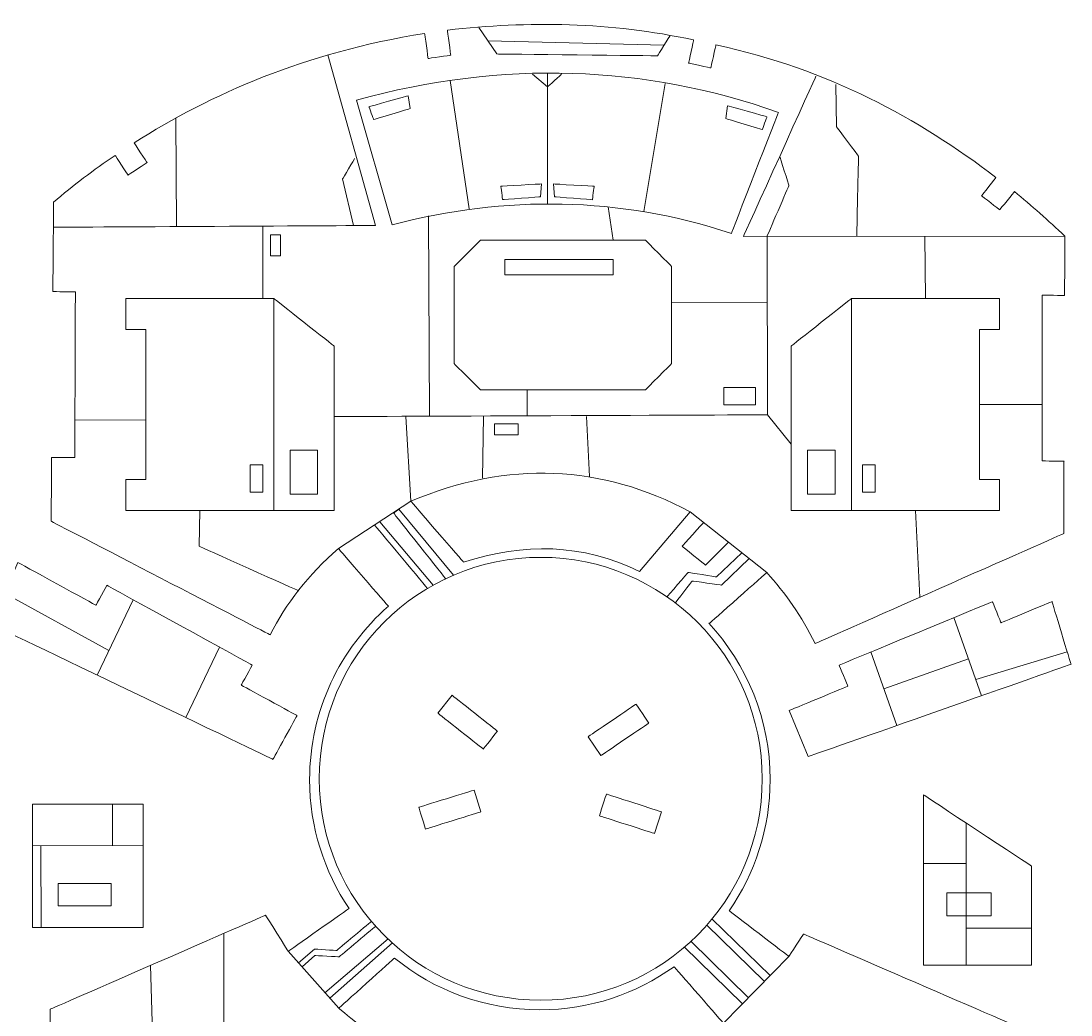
# Model space of a CAD drawing. Header units: centimetres. Extents: x -388 to 387, y -439 to 439.
# Drawn here: x -172.7 to -20.7, y 26.3 to 170.3 of the extents above; entities that cross this region are included whole.
import ezdxf

# ---------------------------------------------------------------- set-up
doc = ezdxf.new("R2010")
doc.units = ezdxf.units.CM
doc.header["$MEASUREMENT"] = 0
doc.layers.add('Layer 1', color=7, linetype='Continuous')

msp = doc.modelspace()

# ---------------------------------------------------------------- linework, layer by layer
at = {"layer": 'Layer 1', "color": 114, "lineweight": 20}
for points in [[(-136.6118, 136.2589), (-135.1566, 136.2589), (-135.1566, 139.3015), (-136.6118, 139.3015), (-136.6118, 136.2589)], [(-102.6785, 133.5313), (-87.0023, 133.5313), (-87.0023, 135.7473), (-102.6785, 135.7473), (-102.6785, 133.5313)], [(-70.995, 114.6953), (-66.3648, 114.6953), (-66.3648, 117.2087), (-70.995, 117.2087), (-70.995, 114.6953)], [(-104.2003, 110.3297), (-100.7607, 110.3297), (-100.7607, 111.9171), (-104.2003, 111.9171), (-104.2003, 110.3297)], [(-133.7525, 101.7642), (-129.7839, 101.7642), (-129.7839, 108.1142), (-133.7525, 108.1142), (-133.7525, 101.7642)], [(-58.844, 101.7642), (-54.8754, 101.7642), (-54.8754, 108.1142), (-58.844, 108.1142), (-58.844, 101.7642)], [(-139.5733, 102.0287), (-137.7213, 102.0287), (-137.7213, 105.9975), (-139.5733, 105.9975), (-139.5733, 102.0287)], [(-50.9066, 102.0287), (-49.0546, 102.0287), (-49.0546, 105.9975), (-50.9066, 105.9975), (-50.9066, 102.0287)]]:
    msp.add_lwpolyline(points, close=True, dxfattribs=at)
at = {"layer": 'Layer 1', "color": 250, "lineweight": 20}
msp.add_lwpolyline([(-171.0584, 38.9818), (-155.0564, 38.9818), (-155.0564, 56.8254), (-171.0584, 56.8254), (-171.0584, 38.9818)], close=True, dxfattribs=at)
at = {"layer": 'Layer 1', "color": 240, "lineweight": 20}
for points in [[(-167.3344, 42.1007), (-159.6948, 42.1007), (-159.6948, 45.3749), (-167.3344, 45.3749), (-167.3344, 42.1007)], [(-38.7064, 40.6476), (-32.2812, 40.6476), (-32.2812, 43.9814), (-38.7064, 43.9814), (-38.7064, 40.6476)]]:
    msp.add_lwpolyline(points, close=True, dxfattribs=at)
at = {"layer": 'Layer 1', "color": 114, "lineweight": 20}
msp.add_ellipse((-97.4827, 60.5211), major_axis=(0, 32.0702), ratio=1, dxfattribs=at)
at = {"layer": 'Layer 1', "color": 250, "lineweight": 20}
for points, knots in [([(-70.2076, 41.4039), (-70.2076, 41.4039), (-70.2057, 41.4026), (-70.2057, 41.4026), (-70.2057, 41.4026), (-70.2057, 41.4026), (-61.5453, 34.7765), (-61.5453, 34.7765), (-61.5453, 34.7765), (-61.5453, 34.7765), (-59.4206, 38.0315), (-59.4206, 38.0315), (-59.4206, 38.0315), (-59.4206, 38.0315), (-26.9677, 23.9711), (-26.9677, 23.9711), (-26.9677, 23.9711), (-26.9677, 23.9711), (-27.2147, 7.9992), (-27.2147, 7.9992), (-27.2147, 7.9992), (-27.2147, 7.9992), (-30.4627, 8.1083), (-30.4627, 8.1083), (-30.4627, 8.1083), (-30.4627, 8.1083), (-30.7492, -10.4201), (-30.7492, -10.4201), (-30.7492, -10.4201), (-30.7492, -10.4201), (-27.5012, -10.5293), (-27.5012, -10.5293), (-27.5012, -10.5293), (-27.5012, -10.5293), (-27.7002, -23.3966), (-27.7002, -23.3966), (-27.7002, -23.3966), (-41.2542, -34.4066), (-56.4039, -41.8682), (-73.1088, -45.8708), (-73.1088, -45.8708), (-73.1088, -45.8708), (-73.1211, -43.7401), (-73.1211, -43.7401), (-73.1211, -43.7401), (-73.1211, -43.7401), (-87.0105, -40.8296), (-87.0105, -40.8296), (-87.0105, -40.8296), (-87.0105, -40.8296), (-86.7347, -32.6226), (-86.7347, -32.6226), (-86.7347, -32.6226), (-86.7347, -32.6226), (-83.3685, -32.7057), (-83.3685, -32.7057), (-83.3685, -32.7057), (-83.3685, -32.7057), (-82.6484, -3.5488), (-82.6484, -3.5488), (-82.6484, -3.5488), (-82.6484, -3.5488), (-86.0088, -3.4658), (-86.0088, -3.4658), (-86.0088, -3.4658), (-86.0088, -3.4658), (-85.8324, 3.6748), (-85.8324, 3.6748), (-85.8324, 3.6748), (-85.8324, 3.6748), (-73.4124, 6.9502), (-73.4124, 6.9502), (-73.4124, 6.9502), (-73.4124, 6.9502), (-73.5068, 23.3848), (-73.5068, 23.3848), (-73.5068, 23.3848), (-73.5068, 23.3848), (-71.0273, 25.1087), (-71.0273, 25.1087), (-71.0273, 25.1087), (-71.0273, 25.1087), (-78.1778, 33.3054), (-78.1778, 33.3054), (-78.1778, 33.3054), (-83.6474, 29.3755), (-90.3561, 27.0608), (-97.6054, 27.0608), (-97.6054, 27.0608), (-105.5921, 27.0608), (-112.9217, 29.8705), (-118.6626, 34.5538), (-118.6626, 34.5538), (-118.6626, 34.5538), (-126.73, 27.2878), (-126.73, 27.2878), (-126.73, 27.2878), (-126.73, 27.2878), (-124.1512, 25.1927), (-124.1512, 25.1927), (-124.1512, 25.1927), (-124.1512, 25.1927), (-124.4175, 7.9753), (-124.4175, 7.9753), (-124.4175, 7.9753), (-124.4175, 7.9753), (-113.6417, 4.2825), (-113.6417, 4.2825), (-113.6417, 4.2825), (-113.6417, 4.2825), (-113.8738, -2.6215), (-113.8738, -2.6215), (-113.8738, -2.6215), (-113.8738, -2.6215), (-117.0062, -2.5162), (-117.0062, -2.5162), (-117.0062, -2.5162), (-117.0062, -2.5162), (-117.9873, -31.7057), (-117.9873, -31.7057), (-117.9873, -31.7057), (-117.9873, -31.7057), (-114.577, -31.856), (-114.577, -31.856), (-114.577, -31.856), (-114.577, -31.856), (-114.9311, -39.891), (-114.9311, -39.891), (-114.9311, -39.891), (-114.9311, -39.891), (-125.2195, -42.5492), (-125.2195, -42.5492), (-125.2195, -42.5492), (-125.2195, -42.5492), (-125.2318, -45.0799), (-125.2318, -45.0799), (-125.2318, -45.0799), (-141.9367, -41.0773), (-155.8287, -31.7387), (-169.2063, -18.7444), (-169.2063, -18.7444), (-169.2063, -18.7444), (-169.0158, -6.4238), (-169.0158, -6.4238), (-169.0158, -6.4238), (-169.0158, -6.4238), (-165.6735, -6.5361), (-165.6735, -6.5361), (-165.6735, -6.5361), (-165.6735, -6.5361), (-165.0511, 11.981), (-165.0511, 11.981), (-165.0511, 11.981), (-165.0511, 11.981), (-168.7293, 12.1046), (-168.7293, 12.1046), (-168.7293, 12.1046), (-168.7293, 12.1046), (-168.4966, 27.1473), (-168.4966, 27.1473), (-168.4966, 27.1473), (-168.4966, 27.1473), (-137.3161, 40.7635), (-137.3161, 40.7635), (-137.3161, 40.7635), (-137.3161, 40.7635), (-134.0494, 35.5293), (-134.0494, 35.5293), (-134.0494, 35.5293), (-134.0494, 35.5293), (-125.2308, 41.732), (-125.2308, 41.732), (-125.2308, 41.732), (-128.8366, 47.058), (-130.943, 53.4822), (-130.943, 60.3984), (-130.943, 60.3984), (-130.943, 70.4117), (-126.5273, 79.3928), (-119.5381, 85.5038), (-119.5381, 85.5038), (-119.5381, 85.5038), (-126.7721, 93.8529), (-126.7721, 93.8529), (-126.7721, 93.8529), (-131.1466, 90.0647), (-134.3664, 85.8761), (-136.647, 81.362), (-136.647, 81.362), (-136.647, 81.362), (-168.3677, 97.8251), (-168.3677, 97.8251), (-168.3677, 97.8251), (-168.3677, 97.8251), (-168.2985, 107.0767), (-168.2985, 107.0767), (-168.2985, 107.0767), (-168.2985, 107.0767), (-164.9527, 107.0643), (-164.9527, 107.0643), (-164.9527, 107.0643), (-164.9527, 107.0643), (-164.8644, 131.0622), (-164.8644, 131.0622), (-164.8644, 131.0622), (-164.8644, 131.0622), (-168.1186, 131.0742), (-168.1186, 131.0742), (-168.1186, 131.0742), (-168.1186, 131.0742), (-168.0215, 144.0251), (-168.0215, 144.0251), (-168.0215, 144.0251), (-165.1901, 146.4522), (-162.2236, 148.7182), (-159.1066, 150.8049), (-159.1066, 150.8049), (-159.1066, 150.8049), (-157.2429, 147.9664), (-157.2429, 147.9664), (-157.2429, 147.9664), (-157.2429, 147.9664), (-154.4828, 149.7786), (-154.4828, 149.7786), (-154.4828, 149.7786), (-154.4828, 149.7786), (-156.3514, 152.6248), (-156.3514, 152.6248), (-156.3514, 152.6248), (-145.206, 159.7191), (-131.647, 165.6906), (-114.3005, 168.4842), (-114.3005, 168.4842), (-114.3005, 168.4842), (-113.7872, 164.8444), (-113.7872, 164.8444), (-113.7872, 164.8444), (-113.7872, 164.8444), (-110.5176, 165.3056), (-110.5176, 165.3056), (-110.5176, 165.3056), (-110.5176, 165.3056), (-110.9958, 168.9499), (-110.9958, 168.9499), (-110.9958, 168.9499), (-99.2705, 170.276), (-87.4174, 170.1388), (-75.3482, 167.5276), (-75.3482, 167.5276), (-75.3482, 167.5276), (-76.0824, 164.1878), (-76.0824, 164.1878), (-76.0824, 164.1878), (-76.0824, 164.1878), (-72.8574, 163.4788), (-72.8574, 163.4788), (-72.8574, 163.4788), (-72.8574, 163.4788), (-72.1235, 166.8176), (-72.1235, 166.8176), (-72.1235, 166.8176), (-55.7248, 163.3011), (-42.9091, 156.2016), (-31.5688, 147.6267), (-31.5688, 147.6267), (-31.5688, 147.6267), (-33.6426, 144.9488), (-33.6426, 144.9488), (-33.6426, 144.9488), (-33.6426, 144.9488), (-31.0319, 142.927), (-31.0319, 142.927), (-31.0319, 142.927), (-31.0319, 142.927), (-28.9045, 145.5611), (-28.9045, 145.5611), (-28.9045, 145.5611), (-26.4284, 143.5146), (-23.9793, 141.3995), (-21.601, 139.1032), (-21.601, 139.1032), (-21.601, 139.1032), (-21.6326, 130.5349), (-21.6326, 130.5349), (-21.6326, 130.5349), (-21.6326, 130.5349), (-24.8857, 130.5469), (-24.8857, 130.5469), (-24.8857, 130.5469), (-24.8857, 130.5469), (-24.8776, 106.5486), (-24.8776, 106.5486), (-24.8776, 106.5486), (-24.8776, 106.5486), (-21.7209, 106.537), (-21.7209, 106.537), (-21.7209, 106.537), (-21.7209, 106.537), (-21.7596, 96.0436), (-21.7596, 96.0436), (-21.7596, 96.0436), (-21.7596, 96.0436), (-57.772, 80.0936), (-57.772, 80.0936), (-57.772, 80.0936), (-59.7018, 84.0591), (-62.0527, 87.4619), (-64.7649, 90.3821), (-64.7649, 90.3821), (-64.7649, 90.3821), (-73.0483, 83.0364), (-73.0483, 83.0364), (-73.0483, 83.0364), (-73.0483, 83.0364), (-73.1401, 83.0412), (-73.1401, 83.0412), (-73.1401, 83.0412), (-67.6346, 77.0954), (-64.2679, 69.1407), (-64.2679, 60.3984), (-64.2679, 60.3984), (-64.2679, 53.339), (-66.464, 46.7936), (-70.2076, 41.4039)], [0, 0, 0, 0, 0.01219512, 0.01219512, 0.01219512, 0.01219513, 0.02439024, 0.02439024, 0.02439024, 0.02439025, 0.03658537, 0.03658537, 0.03658537, 0.03658538, 0.04878049, 0.04878049, 0.04878049, 0.0487805, 0.06097561, 0.06097561, 0.06097561, 0.06097562, 0.07317073, 0.07317073, 0.07317073, 0.07317074, 0.08536585, 0.08536585, 0.08536585, 0.08536586, 0.09756098, 0.09756098, 0.09756098, 0.09756099, 0.1097561, 0.1097561, 0.1097561, 0.10975611, 0.12195122, 0.12195122, 0.12195122, 0.12195123, 0.13414634, 0.13414634, 0.13414634, 0.13414635, 0.14634146, 0.14634146, 0.14634146, 0.14634147, 0.15853659, 0.15853659, 0.15853659, 0.1585366, 0.17073171, 0.17073171, 0.17073171, 0.17073172, 0.18292683, 0.18292683, 0.18292683, 0.18292684, 0.19512195, 0.19512195, 0.19512195, 0.19512196, 0.20731707, 0.20731707, 0.20731707, 0.20731708, 0.2195122, 0.2195122, 0.2195122, 0.21951221, 0.23170732, 0.23170732, 0.23170732, 0.23170733, 0.24390244, 0.24390244, 0.24390244, 0.24390245, 0.25609756, 0.25609756, 0.25609756, 0.25609757, 0.26829268, 0.26829268, 0.26829268, 0.26829269, 0.2804878, 0.2804878, 0.2804878, 0.28048781, 0.29268293, 0.29268293, 0.29268293, 0.29268294, 0.30487805, 0.30487805, 0.30487805, 0.30487806, 0.31707317, 0.31707317, 0.31707317, 0.31707318, 0.32926829, 0.32926829, 0.32926829, 0.3292683, 0.34146341, 0.34146341, 0.34146341, 0.34146342, 0.35365854, 0.35365854, 0.35365854, 0.35365855, 0.36585366, 0.36585366, 0.36585366, 0.36585367, 0.37804878, 0.37804878, 0.37804878, 0.37804879, 0.3902439, 0.3902439, 0.3902439, 0.39024391, 0.40243902, 0.40243902, 0.40243902, 0.40243903, 0.41463415, 0.41463415, 0.41463415, 0.41463416, 0.42682927, 0.42682927, 0.42682927, 0.42682928, 0.43902439, 0.43902439, 0.43902439, 0.4390244, 0.45121951, 0.45121951, 0.45121951, 0.45121952, 0.46341463, 0.46341463, 0.46341463, 0.46341464, 0.47560976, 0.47560976, 0.47560976, 0.47560977, 0.48780488, 0.48780488, 0.48780488, 0.48780489, 0.5, 0.5, 0.5, 0.50000001, 0.51219512, 0.51219512, 0.51219512, 0.51219513, 0.52439024, 0.52439024, 0.52439024, 0.52439025, 0.53658537, 0.53658537, 0.53658537, 0.53658538, 0.54878049, 0.54878049, 0.54878049, 0.5487805, 0.56097561, 0.56097561, 0.56097561, 0.56097562, 0.57317073, 0.57317073, 0.57317073, 0.57317074, 0.58536585, 0.58536585, 0.58536585, 0.58536586, 0.59756098, 0.59756098, 0.59756098, 0.59756099, 0.6097561, 0.6097561, 0.6097561, 0.60975611, 0.62195122, 0.62195122, 0.62195122, 0.62195123, 0.63414634, 0.63414634, 0.63414634, 0.63414635, 0.64634146, 0.64634146, 0.64634146, 0.64634147, 0.65853659, 0.65853659, 0.65853659, 0.6585366, 0.67073171, 0.67073171, 0.67073171, 0.67073172, 0.68292683, 0.68292683, 0.68292683, 0.68292684, 0.69512195, 0.69512195, 0.69512195, 0.69512196, 0.70731707, 0.70731707, 0.70731707, 0.70731708, 0.7195122, 0.7195122, 0.7195122, 0.71951221, 0.73170732, 0.73170732, 0.73170732, 0.73170733, 0.74390244, 0.74390244, 0.74390244, 0.74390245, 0.75609756, 0.75609756, 0.75609756, 0.75609757, 0.76829268, 0.76829268, 0.76829268, 0.76829269, 0.7804878, 0.7804878, 0.7804878, 0.78048781, 0.79268293, 0.79268293, 0.79268293, 0.79268294, 0.80487805, 0.80487805, 0.80487805, 0.80487806, 0.81707317, 0.81707317, 0.81707317, 0.81707318, 0.82926829, 0.82926829, 0.82926829, 0.8292683, 0.84146341, 0.84146341, 0.84146341, 0.84146342, 0.85365854, 0.85365854, 0.85365854, 0.85365855, 0.86585366, 0.86585366, 0.86585366, 0.86585367, 0.87804878, 0.87804878, 0.87804878, 0.87804879, 0.8902439, 0.8902439, 0.8902439, 0.89024391, 0.90243902, 0.90243902, 0.90243902, 0.90243903, 0.91463415, 0.91463415, 0.91463415, 0.91463416, 0.92682927, 0.92682927, 0.92682927, 0.92682928, 0.93902439, 0.93902439, 0.93902439, 0.9390244, 0.95121951, 0.95121951, 0.95121951, 0.95121952, 0.96341463, 0.96341463, 0.96341463, 0.96341464, 0.97560976, 0.97560976, 0.97560976, 0.97560977, 1, 1, 1, 1]), ([(-173.2158, 91.8681), (-173.2158, 91.8681), (-177.0312, 82.8952), (-177.0312, 82.8952), (-177.0312, 82.8952), (-177.0312, 82.8952), (-136.2518, 63.3334), (-136.2518, 63.3334), (-136.2518, 63.3334), (-136.2518, 63.3334), (-132.7752, 69.6659), (-132.7752, 69.6659), (-132.7752, 69.6659), (-132.7752, 69.6659), (-140.8477, 74.0977), (-140.8477, 74.0977), (-140.8477, 74.0977), (-140.8477, 74.0977), (-139.2586, 76.9922), (-139.2586, 76.9922), (-139.2586, 76.9922), (-139.2586, 76.9922), (-160.2947, 88.5412), (-160.2947, 88.5412), (-160.2947, 88.5412), (-160.2947, 88.5412), (-161.8838, 85.6467), (-161.8838, 85.6467), (-161.8838, 85.6467), (-161.8838, 85.6467), (-173.2158, 91.8681), (-173.2158, 91.8681)], [0, 0, 0, 0, 0.11111111, 0.11111111, 0.11111111, 0.11111112, 0.22222222, 0.22222222, 0.22222222, 0.22222223, 0.33333333, 0.33333333, 0.33333333, 0.33333334, 0.44444444, 0.44444444, 0.44444444, 0.44444445, 0.55555556, 0.55555556, 0.55555556, 0.55555557, 0.66666667, 0.66666667, 0.66666667, 0.66666668, 0.77777778, 0.77777778, 0.77777778, 0.77777779, 1, 1, 1, 1]), ([(-61.5146, 70.4056), (-61.5146, 70.4056), (-58.749, 63.7319), (-58.749, 63.7319), (-58.749, 63.7319), (-58.749, 63.7319), (-20.7076, 77.1053), (-20.7076, 77.1053), (-20.7076, 77.1053), (-20.7076, 77.1053), (-23.4535, 86.1783), (-23.4535, 86.1783), (-23.4535, 86.1783), (-23.4535, 86.1783), (-30.8375, 83.1183), (-30.8375, 83.1183), (-30.8375, 83.1183), (-30.8375, 83.1183), (-32.1016, 86.1688), (-32.1016, 86.1688), (-32.1016, 86.1688), (-32.1016, 86.1688), (-54.2713, 76.9816), (-54.2713, 76.9816), (-54.2713, 76.9816), (-54.2713, 76.9816), (-53.0072, 73.9311), (-53.0072, 73.9311), (-53.0072, 73.9311), (-53.0072, 73.9311), (-61.5146, 70.4056), (-61.5146, 70.4056)], [0, 0, 0, 0, 0.11111111, 0.11111111, 0.11111111, 0.11111112, 0.22222222, 0.22222222, 0.22222222, 0.22222223, 0.33333333, 0.33333333, 0.33333333, 0.33333334, 0.44444444, 0.44444444, 0.44444444, 0.44444445, 0.55555556, 0.55555556, 0.55555556, 0.55555557, 0.66666667, 0.66666667, 0.66666667, 0.66666668, 0.77777778, 0.77777778, 0.77777778, 0.77777779, 1, 1, 1, 1]), ([(-42.0646, 58.1913), (-42.0646, 58.1913), (-42.0646, 33.5181), (-42.0646, 33.5181), (-42.0646, 33.5181), (-42.0646, 33.5181), (-26.4342, 33.5181), (-26.4342, 33.5181), (-26.4342, 33.5181), (-26.4342, 33.5181), (-26.4342, 47.8776), (-26.4342, 47.8776), (-26.4342, 47.8776), (-26.4342, 47.8776), (-42.0646, 58.1913), (-42.0646, 58.1913)], [0, 0, 0, 0, 0.2, 0.2, 0.2, 0.20000001, 0.4, 0.4, 0.4, 0.40000001, 0.6, 0.6, 0.6, 0.60000001, 1, 1, 1, 1])]:
    msp.add_open_spline(points, degree=3, knots=knots, dxfattribs=at)
at = {"layer": 'Layer 1', "color": 114, "lineweight": 20}
for points, knots in [([(-106.4672, 169.3274), (-106.4672, 169.3274), (-103.846, 165.4955), (-103.846, 165.4955), (-103.846, 165.4955), (-103.846, 165.4955), (-80.5626, 165.2309), (-80.5626, 165.2309), (-80.5626, 165.2309), (-80.5626, 165.2309), (-78.7287, 168.1811), (-78.7287, 168.1811)], [0, 0, 0, 0, 0.25, 0.25, 0.25, 0.25000001, 0.5, 0.5, 0.5, 0.50000001, 1, 1, 1, 1]), ([(-128.2891, 165.3706), (-128.2891, 165.3706), (-121.3983, 140.6581), (-121.3983, 140.6581), (-121.3983, 140.6581), (-121.3983, 140.6581), (-168.0486, 140.3987), (-168.0486, 140.3987)], [0, 0, 0, 0, 0.33333333, 0.33333333, 0.33333333, 0.33333334, 1, 1, 1, 1]), ([(-124.1727, 158.8321), (-124.1727, 158.8321), (-119.0081, 140.7651), (-119.0081, 140.7651), (-119.0081, 140.7651), (-102.5233, 145.0222), (-86.142, 144.8868), (-69.884, 139.5111), (-69.884, 139.5111), (-69.884, 139.5111), (-63.0674, 157.04), (-63.0674, 157.04), (-63.0674, 157.04), (-82.4891, 163.9191), (-102.8403, 164.6313), (-124.1727, 158.8321)], [0, 0, 0, 0, 0.2, 0.2, 0.2, 0.20000001, 0.4, 0.4, 0.4, 0.40000001, 0.6, 0.6, 0.6, 0.60000001, 1, 1, 1, 1]), ([(-98.6911, 162.5952), (-98.6911, 162.5952), (-96.4886, 160.7332), (-96.4886, 160.7332), (-96.4886, 160.7332), (-96.4886, 160.7332), (-94.4569, 162.5986), (-94.4569, 162.5986)], [0, 0, 0, 0, 0.33333333, 0.33333333, 0.33333333, 0.33333334, 1, 1, 1, 1]), ([(-21.601, 139.1032), (-21.601, 139.1032), (-68.135, 139.0706), (-68.135, 139.0706), (-68.135, 139.0706), (-68.135, 139.0706), (-57.6429, 162.266), (-57.6429, 162.266)], [0, 0, 0, 0, 0.33333333, 0.33333333, 0.33333333, 0.33333334, 1, 1, 1, 1]), ([(-54.7682, 161.0892), (-54.7682, 161.0892), (-54.6413, 154.9456), (-54.6413, 154.9456), (-54.6413, 154.9456), (-54.6413, 154.9456), (-51.4662, 150.7122), (-51.4662, 150.7122), (-51.4662, 150.7122), (-51.4662, 150.7122), (-51.7304, 139.082), (-51.7304, 139.082)], [0, 0, 0, 0, 0.25, 0.25, 0.25, 0.25000001, 0.5, 0.5, 0.5, 0.50000001, 1, 1, 1, 1]), ([(-116.6619, 159.4435), (-116.6619, 159.4435), (-116.3974, 157.5914), (-116.3974, 157.5914), (-116.3974, 157.5914), (-116.3974, 157.5914), (-121.689, 156.0039), (-121.689, 156.0039), (-121.689, 156.0039), (-121.689, 156.0039), (-122.3505, 157.856), (-122.3505, 157.856), (-122.3505, 157.856), (-122.3505, 157.856), (-116.6619, 159.4435), (-116.6619, 159.4435)], [0, 0, 0, 0, 0.2, 0.2, 0.2, 0.20000001, 0.4, 0.4, 0.4, 0.40000001, 0.6, 0.6, 0.6, 0.60000001, 1, 1, 1, 1]), ([(-70.426, 157.9883), (-70.426, 157.9883), (-70.6905, 156.1362), (-70.6905, 156.1362), (-70.6905, 156.1362), (-70.6905, 156.1362), (-65.3989, 154.5487), (-65.3989, 154.5487), (-65.3989, 154.5487), (-65.3989, 154.5487), (-64.7374, 156.4008), (-64.7374, 156.4008), (-64.7374, 156.4008), (-64.7374, 156.4008), (-70.426, 157.9883), (-70.426, 157.9883)], [0, 0, 0, 0, 0.2, 0.2, 0.2, 0.20000001, 0.4, 0.4, 0.4, 0.40000001, 0.6, 0.6, 0.6, 0.60000001, 1, 1, 1, 1]), ([(-64.6451, 113.2401), (-64.6451, 113.2401), (-64.7164, 139.0726), (-64.7164, 139.0726), (-64.7164, 139.0726), (-64.7164, 139.0726), (-61.5416, 146.4789), (-61.5416, 146.4789), (-61.5416, 146.4789), (-61.5416, 146.4789), (-62.8889, 150.6683), (-62.8889, 150.6683)], [0, 0, 0, 0, 0.25, 0.25, 0.25, 0.25000001, 0.5, 0.5, 0.5, 0.50000001, 1, 1, 1, 1]), ([(-124.5871, 140.6424), (-124.5871, 140.6424), (-126.174, 147.405), (-126.174, 147.405), (-126.174, 147.405), (-126.174, 147.405), (-124.4253, 150.3566), (-124.4253, 150.3566)], [0, 0, 0, 0, 0.33333333, 0.33333333, 0.33333333, 0.33333334, 1, 1, 1, 1]), ([(-97.3588, 146.6755), (-97.3588, 146.6755), (-97.4988, 144.8098), (-97.4988, 144.8098), (-97.4988, 144.8098), (-97.4988, 144.8098), (-103.008, 144.3974), (-103.008, 144.3974), (-103.008, 144.3974), (-103.008, 144.3974), (-103.2557, 146.3484), (-103.2557, 146.3484), (-103.2557, 146.3484), (-103.2557, 146.3484), (-97.3588, 146.6755), (-97.3588, 146.6755)], [0, 0, 0, 0, 0.2, 0.2, 0.2, 0.20000001, 0.4, 0.4, 0.4, 0.40000001, 0.6, 0.6, 0.6, 0.60000001, 1, 1, 1, 1]), ([(-95.6488, 146.6693), (-95.6488, 146.6693), (-95.5088, 144.8036), (-95.5088, 144.8036), (-95.5088, 144.8036), (-95.5088, 144.8036), (-89.9996, 144.3912), (-89.9996, 144.3912), (-89.9996, 144.3912), (-89.9996, 144.3912), (-89.7519, 146.3422), (-89.7519, 146.3422), (-89.7519, 146.3422), (-89.7519, 146.3422), (-95.6488, 146.6693), (-95.6488, 146.6693)], [0, 0, 0, 0, 0.2, 0.2, 0.2, 0.20000001, 0.4, 0.4, 0.4, 0.40000001, 0.6, 0.6, 0.6, 0.60000001, 1, 1, 1, 1]), ([(-110.0141, 134.7313), (-110.0141, 134.7313), (-106.2041, 138.5413), (-106.2041, 138.5413), (-106.2041, 138.5413), (-106.2041, 138.5413), (-82.3386, 138.5413), (-82.3386, 138.5413), (-82.3386, 138.5413), (-82.3386, 138.5413), (-78.5286, 134.7313), (-78.5286, 134.7313), (-78.5286, 134.7313), (-78.5286, 134.7313), (-78.5286, 120.6554), (-78.5286, 120.6554), (-78.5286, 120.6554), (-78.5286, 120.6554), (-82.3386, 116.8454), (-82.3386, 116.8454), (-82.3386, 116.8454), (-82.3386, 116.8454), (-106.2041, 116.8454), (-106.2041, 116.8454), (-106.2041, 116.8454), (-106.2041, 116.8454), (-110.0141, 120.6554), (-110.0141, 120.6554), (-110.0141, 120.6554), (-110.0141, 120.6554), (-110.0141, 134.7313), (-110.0141, 134.7313)], [0, 0, 0, 0, 0.11111111, 0.11111111, 0.11111111, 0.11111112, 0.22222222, 0.22222222, 0.22222222, 0.22222223, 0.33333333, 0.33333333, 0.33333333, 0.33333334, 0.44444444, 0.44444444, 0.44444444, 0.44444445, 0.55555556, 0.55555556, 0.55555556, 0.55555557, 0.66666667, 0.66666667, 0.66666667, 0.66666668, 0.77777778, 0.77777778, 0.77777778, 0.77777779, 1, 1, 1, 1]), ([(-157.5653, 130.0746), (-157.5653, 130.0746), (-157.5653, 125.5766), (-157.5653, 125.5766), (-157.5653, 125.5766), (-157.5653, 125.5766), (-154.6549, 125.5766), (-154.6549, 125.5766), (-154.6549, 125.5766), (-154.6549, 125.5766), (-154.6549, 103.8808), (-154.6549, 103.8808), (-154.6549, 103.8808), (-154.6549, 103.8808), (-157.5653, 103.8808), (-157.5653, 103.8808), (-157.5653, 103.8808), (-157.5653, 103.8808), (-157.5653, 99.3829), (-157.5653, 99.3829), (-157.5653, 99.3829), (-157.5653, 99.3829), (-127.4028, 99.3829), (-127.4028, 99.3829), (-127.4028, 99.3829), (-127.4028, 99.3829), (-127.4028, 123.1954), (-127.4028, 123.1954), (-127.4028, 123.1954), (-127.4028, 123.1954), (-136.1341, 130.0746), (-136.1341, 130.0746), (-136.1341, 130.0746), (-136.1341, 130.0746), (-157.5653, 130.0746), (-157.5653, 130.0746)], [0, 0, 0, 0, 0.1, 0.1, 0.1, 0.10000001, 0.2, 0.2, 0.2, 0.20000001, 0.3, 0.3, 0.3, 0.30000001, 0.4, 0.4, 0.4, 0.40000001, 0.5, 0.5, 0.5, 0.50000001, 0.6, 0.6, 0.6, 0.60000001, 0.7, 0.7, 0.7, 0.70000001, 0.8, 0.8, 0.8, 0.80000001, 1, 1, 1, 1]), ([(-61.2251, 99.3829), (-61.2251, 99.3829), (-31.0626, 99.3829), (-31.0626, 99.3829), (-31.0626, 99.3829), (-31.0626, 99.3829), (-31.0626, 103.8808), (-31.0626, 103.8808), (-31.0626, 103.8808), (-31.0626, 103.8808), (-33.973, 103.8808), (-33.973, 103.8808), (-33.973, 103.8808), (-33.973, 103.8808), (-33.973, 125.5766), (-33.973, 125.5766), (-33.973, 125.5766), (-33.973, 125.5766), (-31.0626, 125.5766), (-31.0626, 125.5766), (-31.0626, 125.5766), (-31.0626, 125.5766), (-31.0626, 130.0746), (-31.0626, 130.0746), (-31.0626, 130.0746), (-31.0626, 130.0746), (-52.4938, 130.0746), (-52.4938, 130.0746), (-52.4938, 130.0746), (-52.4938, 130.0746), (-61.2251, 123.1954), (-61.2251, 123.1954), (-61.2251, 123.1954), (-61.2251, 123.1954), (-61.2251, 99.3829), (-61.2251, 99.3829)], [0, 0, 0, 0, 0.1, 0.1, 0.1, 0.10000001, 0.2, 0.2, 0.2, 0.20000001, 0.3, 0.3, 0.3, 0.30000001, 0.4, 0.4, 0.4, 0.40000001, 0.5, 0.5, 0.5, 0.50000001, 0.6, 0.6, 0.6, 0.60000001, 0.7, 0.7, 0.7, 0.70000001, 0.8, 0.8, 0.8, 0.80000001, 1, 1, 1, 1]), ([(-61.2251, 109.0068), (-61.2251, 109.0068), (-64.6451, 113.2401), (-64.6451, 113.2401), (-64.6451, 113.2401), (-64.6451, 113.2401), (-127.4028, 112.9755), (-127.4028, 112.9755)], [0, 0, 0, 0, 0.33333333, 0.33333333, 0.33333333, 0.33333334, 1, 1, 1, 1]), ([(-146.8497, 99.3829), (-146.8497, 99.3829), (-146.9305, 94.1901), (-146.9305, 94.1901), (-146.9305, 94.1901), (-146.9305, 94.1901), (-132.519, 87.7439), (-132.519, 87.7439)], [0, 0, 0, 0, 0.33333333, 0.33333333, 0.33333333, 0.33333334, 1, 1, 1, 1]), ([(-110.1322, 90.0002), (-110.1322, 90.0002), (-118.0202, 99.577), (-118.0202, 99.577), (-118.0202, 99.577), (-118.0202, 99.577), (-118.7656, 98.9878), (-118.7656, 98.9878), (-118.7656, 98.9878), (-118.7656, 98.9878), (-111.2228, 89.4456), (-111.2228, 89.4456)], [0, 0, 0, 0, 0.25, 0.25, 0.25, 0.25000001, 0.5, 0.5, 0.5, 0.50000001, 1, 1, 1, 1]), ([(-113.0746, 88.5527), (-113.0746, 88.5527), (-120.8019, 97.7577), (-120.8019, 97.7577), (-120.8019, 97.7577), (-120.8019, 97.7577), (-121.532, 97.2802), (-121.532, 97.2802), (-121.532, 97.2802), (-121.532, 97.2802), (-113.8563, 88.0376), (-113.8563, 88.0376)], [0, 0, 0, 0, 0.25, 0.25, 0.25, 0.25000001, 0.5, 0.5, 0.5, 0.50000001, 1, 1, 1, 1]), ([(-70.3024, 94.791), (-70.3024, 94.791), (-73.6396, 91.478), (-73.6396, 91.478), (-73.6396, 91.478), (-73.6396, 91.478), (-77.013, 94.19), (-77.013, 94.19), (-77.013, 94.19), (-77.013, 94.19), (-73.89, 97.6472), (-73.89, 97.6472)], [0, 0, 0, 0, 0.25, 0.25, 0.25, 0.25000001, 0.5, 0.5, 0.5, 0.50000001, 1, 1, 1, 1]), ([(-68.3627, 93.2466), (-68.3627, 93.2466), (-72.0527, 89.7585), (-72.0527, 89.7585), (-72.0527, 89.7585), (-72.0527, 89.7585), (-76.1538, 90.42), (-76.1538, 90.42), (-76.1538, 90.42), (-76.1538, 90.42), (-79.195, 86.8696), (-79.195, 86.8696)], [0, 0, 0, 0, 0.25, 0.25, 0.25, 0.25000001, 0.5, 0.5, 0.5, 0.50000001, 1, 1, 1, 1]), ([(-67.3281, 92.4229), (-67.3281, 92.4229), (-71.3251, 88.5679), (-71.3251, 88.5679), (-71.3251, 88.5679), (-71.3251, 88.5679), (-75.5585, 89.1632), (-75.5585, 89.1632), (-75.5585, 89.1632), (-75.5585, 89.1632), (-77.9907, 85.9901), (-77.9907, 85.9901)], [0, 0, 0, 0, 0.25, 0.25, 0.25, 0.25000001, 0.5, 0.5, 0.5, 0.50000001, 1, 1, 1, 1]), ([(-132.5733, 33.8674), (-132.5733, 33.8674), (-130.2609, 35.8494), (-130.2609, 35.8494), (-130.2609, 35.8494), (-130.2609, 35.8494), (-127.0197, 35.651), (-127.0197, 35.651), (-127.0197, 35.651), (-127.0197, 35.651), (-121.9747, 39.9025), (-121.9747, 39.9025)], [0, 0, 0, 0, 0.25, 0.25, 0.25, 0.25000001, 0.5, 0.5, 0.5, 0.50000001, 1, 1, 1, 1]), ([(-132.0488, 33.2768), (-132.0488, 33.2768), (-130.1947, 34.9234), (-130.1947, 34.9234), (-130.1947, 34.9234), (-130.1947, 34.9234), (-126.689, 34.7249), (-126.689, 34.7249), (-126.689, 34.7249), (-126.689, 34.7249), (-121.3544, 39.1881), (-121.3544, 39.1881)], [0, 0, 0, 0, 0.25, 0.25, 0.25, 0.25000001, 0.5, 0.5, 0.5, 0.50000001, 1, 1, 1, 1])]:
    msp.add_open_spline(points, degree=3, knots=knots, dxfattribs=at)
for points in [[(-79.5989, 166.7811), (-79.5989, 166.7811), (-105.1566, 167.4114), (-105.1566, 167.4114)], [(-110.5966, 161.6544), (-110.5966, 161.6544), (-107.8531, 143.067), (-107.8531, 143.067)], [(-96.4886, 143.8329), (-96.4886, 143.8329), (-96.4886, 162.6184), (-96.4886, 162.6184)], [(-79.4694, 161.2104), (-79.4694, 161.2104), (-82.5695, 142.6795), (-82.5695, 142.6795)], [(-150.3026, 156.2206), (-150.3026, 156.2206), (-150.2095, 140.5042), (-150.2095, 140.5042)], [(-87.7023, 143.3767), (-87.7023, 143.3767), (-87.0023, 138.5413), (-87.0023, 138.5413)], [(-113.753, 142.0483), (-113.753, 142.0483), (-113.5934, 113.0338), (-113.5934, 113.0338)], [(-137.7215, 140.5782), (-137.7215, 140.5782), (-137.7215, 130.0746), (-137.7215, 130.0746)], [(-41.8913, 139.0889), (-41.8913, 139.0889), (-41.7782, 130.0746), (-41.7782, 130.0746)], [(-136.1341, 130.0746), (-136.1341, 130.0746), (-136.1341, 99.3829), (-136.1341, 99.3829)], [(-78.5286, 129.5119), (-78.5286, 129.5119), (-64.6901, 129.55), (-64.6901, 129.55)], [(-52.4938, 130.0746), (-52.4938, 130.0746), (-52.4938, 99.3829), (-52.4938, 99.3829)], [(-99.4378, 113.0935), (-99.4378, 113.0935), (-99.4378, 116.8454), (-99.4378, 116.8454)], [(-24.8803, 114.7317), (-24.8803, 114.7317), (-33.973, 114.7287), (-33.973, 114.7287)], [(-116.292, 100.7075), (-116.292, 100.7075), (-117.0326, 112.9755), (-117.0326, 112.9755)], [(-105.7878, 112.9755), (-105.7878, 112.9755), (-105.938, 104.0721), (-105.938, 104.0721)], [(-90.8388, 112.9755), (-90.8388, 112.9755), (-90.4293, 104.3014), (-90.4293, 104.3014)], [(-154.6549, 112.4464), (-154.6549, 112.4464), (-164.9327, 112.4842), (-164.9327, 112.4842)], [(-116.292, 100.7075), (-116.292, 100.7075), (-126.7721, 93.8529), (-126.7721, 93.8529)], [(-75.84, 99.1998), (-75.84, 99.1998), (-64.7649, 90.3821), (-64.7649, 90.3821)], [(-42.5844, 86.8203), (-42.5844, 86.8203), (-43.2138, 99.3829), (-43.2138, 99.3829)], [(-175.1235, 87.3816), (-175.1235, 87.3816), (-160.0029, 79.1), (-160.0029, 79.1)], [(-161.7083, 75.5449), (-161.7083, 75.5449), (-156.4789, 86.4464), (-156.4789, 86.4464)], [(-37.6496, 83.8697), (-37.6496, 83.8697), (-33.6696, 72.5486), (-33.6696, 72.5486)], [(-148.8671, 69.3851), (-148.8671, 69.3851), (-143.9757, 79.582), (-143.9757, 79.582)], [(-49.6742, 78.8867), (-49.6742, 78.8867), (-45.9307, 68.2382), (-45.9307, 68.2382)], [(-47.8024, 73.5625), (-47.8024, 73.5625), (-35.5413, 77.873), (-35.5413, 77.873)], [(-34.5031, 74.9197), (-34.5031, 74.9197), (-21.2592, 78.928), (-21.2592, 78.928)], [(-159.4923, 56.8254), (-159.4923, 56.8254), (-159.4923, 50.8303), (-159.4923, 50.8303)], [(-35.8782, 54.1093), (-35.8782, 54.1093), (-35.8782, 33.5181), (-35.8782, 33.5181)], [(-171.0584, 50.785), (-171.0584, 50.785), (-155.0554, 50.8476), (-155.0554, 50.8476)], [(-169.811, 38.9818), (-169.811, 38.9818), (-169.8572, 50.7897), (-169.8572, 50.7897)], [(-42.0646, 48.2715), (-42.0646, 48.2715), (-35.8782, 48.2715), (-35.8782, 48.2715)], [(-72.7091, 40.2414), (-72.7091, 40.2414), (-64.2509, 32.0179), (-64.2509, 32.0179)], [(-143.3868, 38.08), (-143.3868, 38.08), (-143.3868, 25.3198), (-143.3868, 25.3198)], [(-73.4612, 39.3568), (-73.4612, 39.3568), (-65.0979, 31.1543), (-65.0979, 31.1543)], [(-26.4342, 38.8788), (-26.4342, 38.8788), (-35.8782, 38.8788), (-35.8782, 38.8788)], [(-128.7214, 29.5302), (-128.7214, 29.5302), (-119.5694, 37.3454), (-119.5694, 37.3454)], [(-128.0065, 28.7253), (-128.0065, 28.7253), (-118.9491, 36.7693), (-118.9491, 36.7693)], [(-75.7703, 36.9941), (-75.7703, 36.9941), (-67.4112, 28.7957), (-67.4112, 28.7957)], [(-134.0494, 35.5293), (-134.0494, 35.5293), (-126.73, 27.2878), (-126.73, 27.2878)], [(-76.7112, 36.1588), (-76.7112, 36.1588), (-68.29, 27.8996), (-68.29, 27.8996)], [(-153.9635, 33.475), (-153.9635, 33.475), (-153.7278, 25.3198), (-153.7278, 25.3198)], [(-71.0273, 25.1087), (-71.0273, 25.1087), (-61.5453, 34.7765), (-61.5453, 34.7765)]]:
    msp.add_open_spline(points, degree=3, dxfattribs=at)
at = {"layer": 'Layer 1', "color": 240, "lineweight": 20}
for points in [[(-75.84, 99.1998), (-75.84, 99.1998), (-83.2021, 90.5559), (-83.2021, 90.5559), (-83.2021, 90.5559), (-91.4452, 94.6131), (-99.9508, 94.7231), (-108.6522, 91.8902), (-108.6522, 91.8902), (-108.6522, 91.8902), (-116.292, 100.7075), (-116.292, 100.7075), (-116.292, 100.7075), (-102.1499, 106.7017), (-88.6857, 106.0049), (-75.84, 99.1998)], [(-112.3743, 70.0276), (-112.3743, 70.0276), (-110.327, 72.6183), (-110.327, 72.6183), (-110.327, 72.6183), (-110.327, 72.6183), (-103.7506, 67.4215), (-103.7506, 67.4215), (-103.7506, 67.4215), (-103.7506, 67.4215), (-105.7979, 64.8307), (-105.7979, 64.8307), (-105.7979, 64.8307), (-105.7979, 64.8307), (-112.3743, 70.0276), (-112.3743, 70.0276)], [(-90.6201, 66.6152), (-90.6201, 66.6152), (-88.7647, 63.8838), (-88.7647, 63.8838), (-88.7647, 63.8838), (-88.7647, 63.8838), (-81.8311, 68.5936), (-81.8311, 68.5936), (-81.8311, 68.5936), (-81.8311, 68.5936), (-83.6865, 71.3251), (-83.6865, 71.3251), (-83.6865, 71.3251), (-83.6865, 71.3251), (-90.6201, 66.6152), (-90.6201, 66.6152)], [(-107.1458, 58.8727), (-107.1458, 58.8727), (-106.167, 55.7192), (-106.167, 55.7192), (-106.167, 55.7192), (-106.167, 55.7192), (-114.1722, 53.2344), (-114.1722, 53.2344), (-114.1722, 53.2344), (-114.1722, 53.2344), (-115.1511, 56.388), (-115.1511, 56.388), (-115.1511, 56.388), (-115.1511, 56.388), (-107.1458, 58.8727), (-107.1458, 58.8727)], [(-79.996, 55.7408), (-79.996, 55.7408), (-81.0034, 52.5963), (-81.0034, 52.5963), (-81.0034, 52.5963), (-81.0034, 52.5963), (-88.9857, 55.1538), (-88.9857, 55.1538), (-88.9857, 55.1538), (-88.9857, 55.1538), (-87.9783, 58.2983), (-87.9783, 58.2983), (-87.9783, 58.2983), (-87.9783, 58.2983), (-79.996, 55.7408), (-79.996, 55.7408)]]:
    msp.add_open_spline(points, degree=3, knots=[0, 0, 0, 0, 0.2, 0.2, 0.2, 0.20000001, 0.4, 0.4, 0.4, 0.40000001, 0.6, 0.6, 0.6, 0.60000001, 1, 1, 1, 1], dxfattribs=at)

doc.saveas('drawing.dxf')
